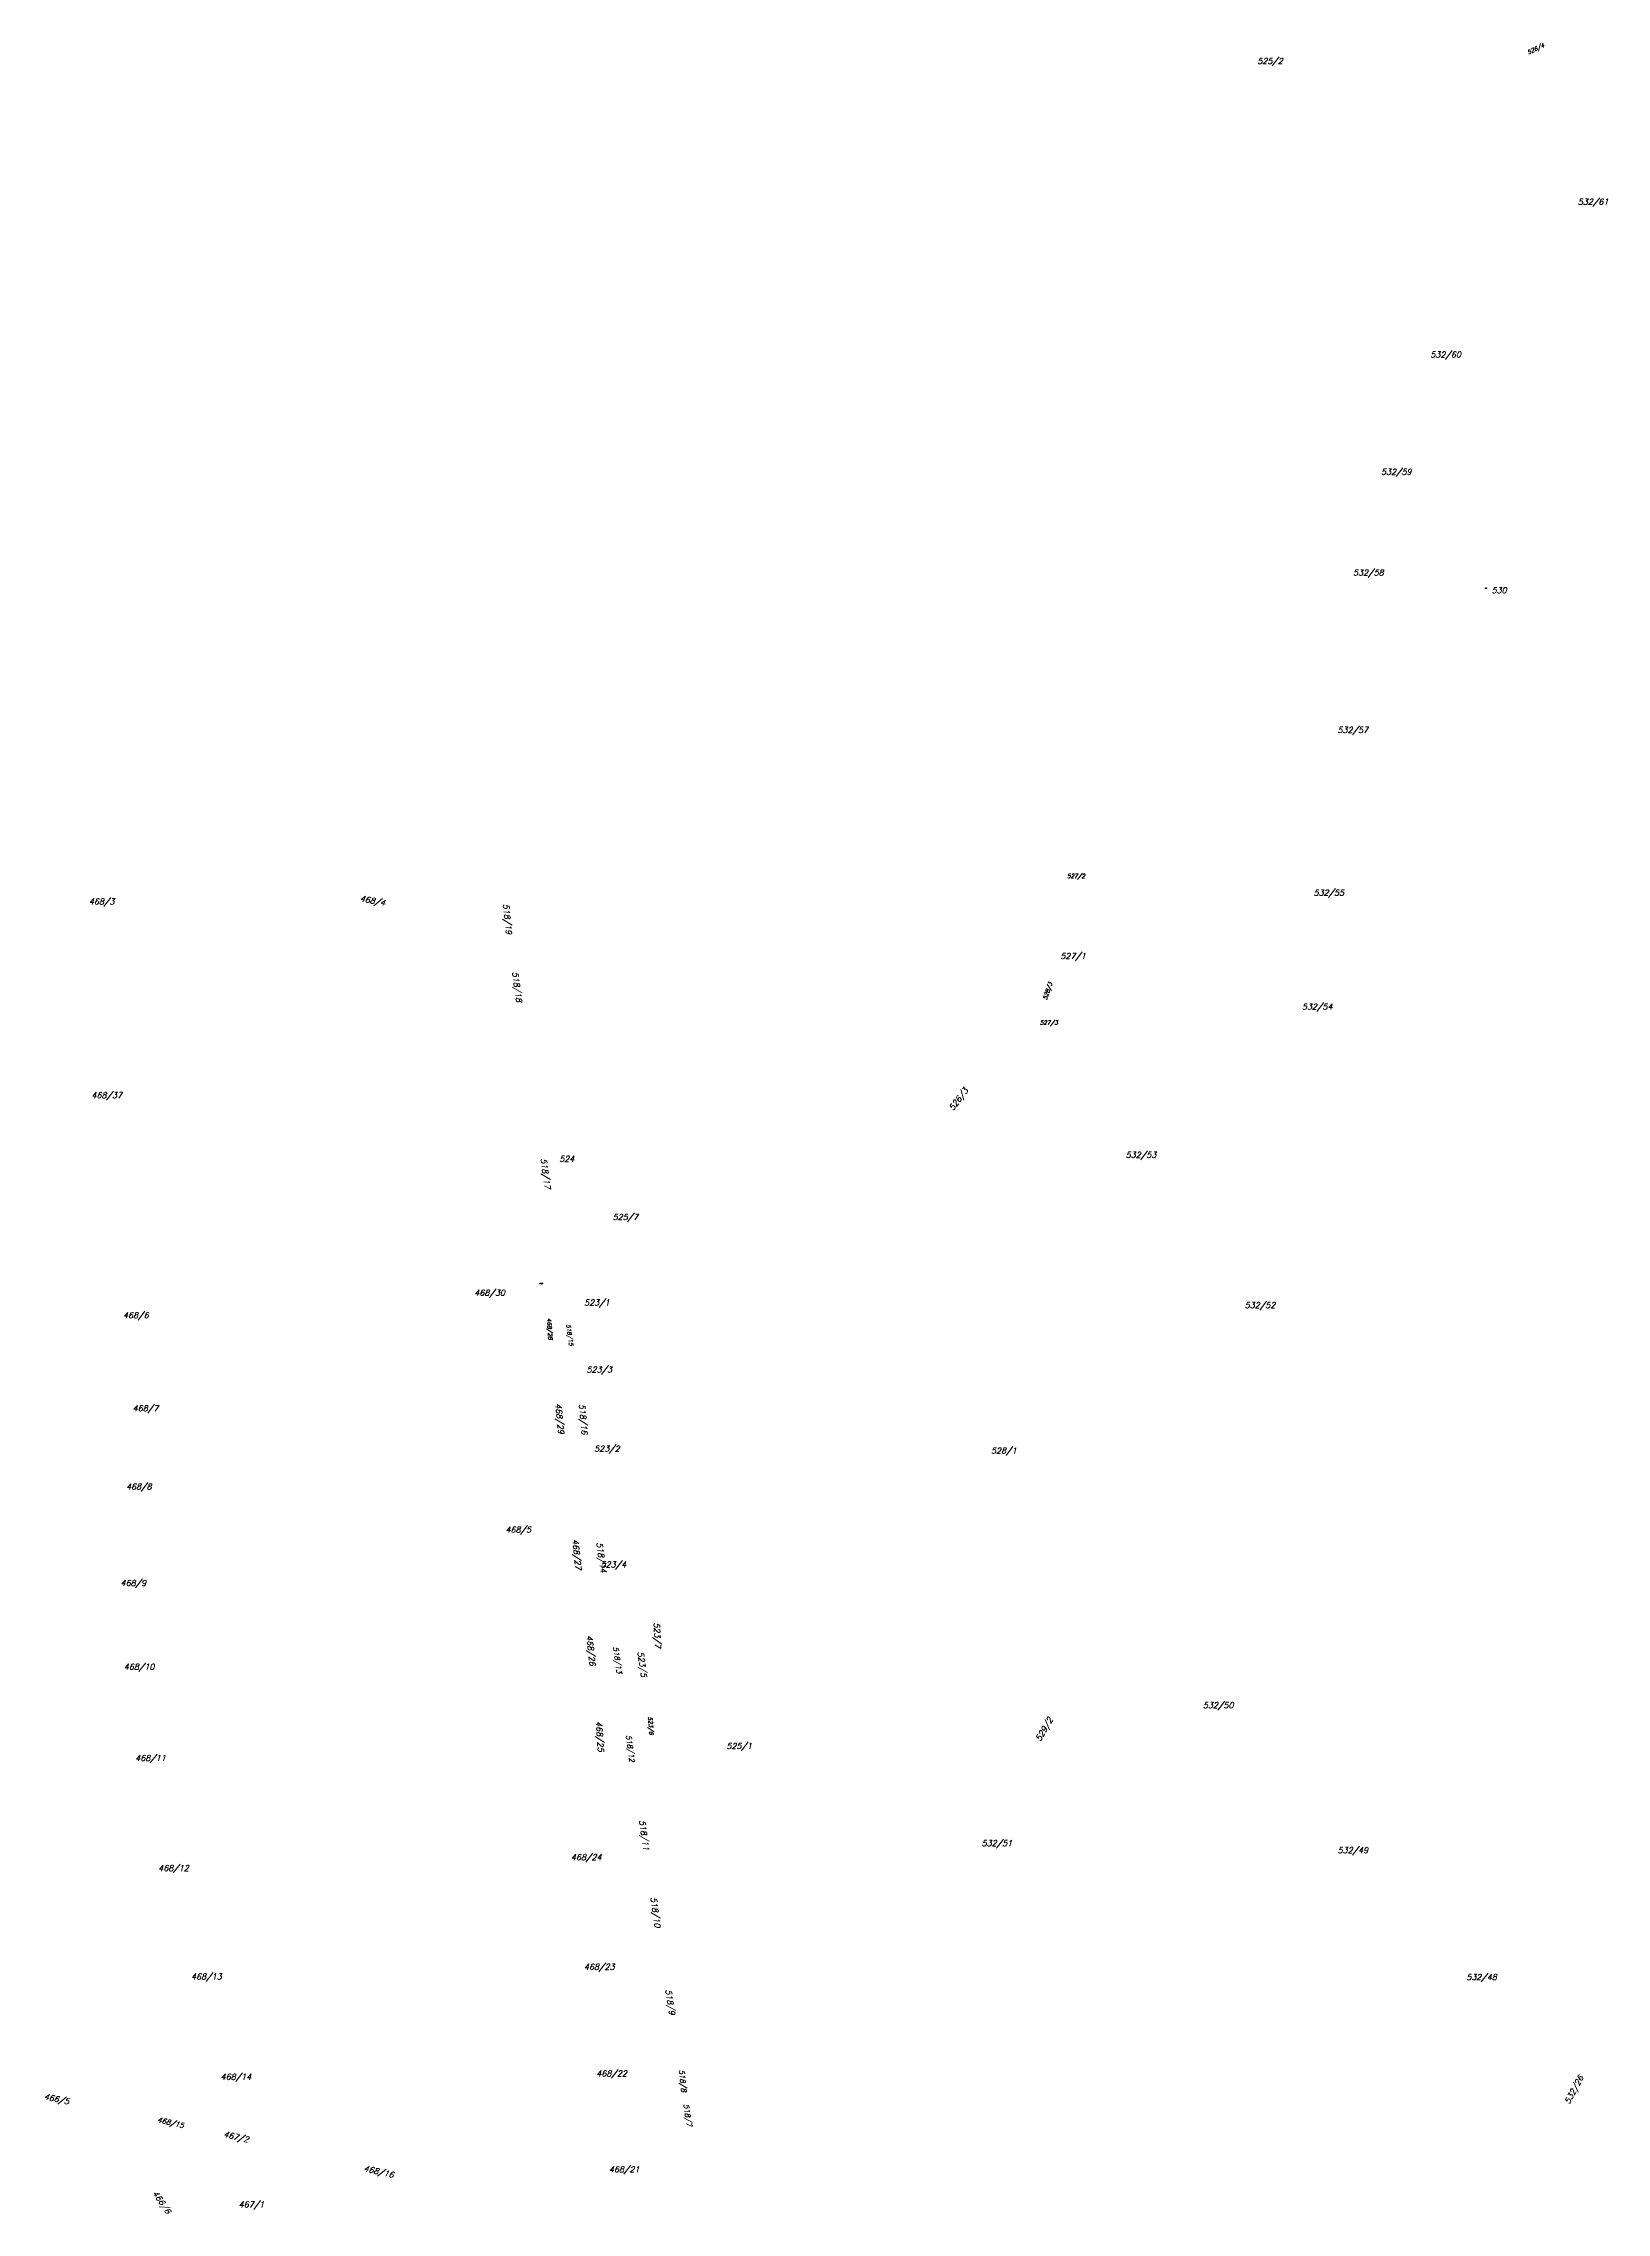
# Model space of a CAD drawing. Header units: millimetres. Extents: x -626413 to -622762, y -1174800 to -1172001.
# Drawn here: x -625467 to -625013, y -1172743 to -1172112 of the extents above; entities that cross this region are included whole.
import ezdxf
from ezdxf.enums import TextEntityAlignment as Align

# ---------------------------------------------------------------- set-up
doc = ezdxf.new("R2010")
doc.units = ezdxf.units.MM
doc.layers.add('Dobrinsko_parcelní čísla', color=7, linetype='Continuous', lineweight=0)
doc.styles.add('Style-ITALICS', font='ITALICS.shx')

msp = doc.modelspace()

# ---------------------------------------------------------------- texts
at = {"layer": 'Dobrinsko_parcelní čísla', "color": 7, "linetype": 'Continuous', "lineweight": 0, "style": 'Style-ITALICS'}
for s, height, rotation, p in [('526/4', 1.2, 25, (-625030.61, -1172113.07)), ('468/4', 1.7, 349, (-625368.06, -1172362.92)), ('518/19', 1.7, 276, (-625332.69, -1172371.19)), ('518/18', 1.7, 278, (-625329.74, -1172390.97)), ('528/3', 1.2, 71, (-625173.8, -1172385.39)), ('526/3', 1.7, 53, (-625198.23, -1172416.66)), ('518/17', 1.7, 278, (-625321.45, -1172445.25)), ('468/30', 0.2, 359, (-625322.05, -1172472.86)), ('468/28', 1.2, 274, (-625320.4, -1172489.07)), ('518/15', 1.2, 278, (-625314.37, -1172490.84)), ('468/29', 1.7, 276, (-625317.48, -1172516.49)), ('518/16', 1.7, 275, (-625310.74, -1172516.65)), ('468/27', 1.7, 276, (-625312.51, -1172556)), ('518/14', 1.7, 278, (-625305.21, -1172556.89)), ('468/26', 1.7, 276, (-625308.41, -1172583.93)), ('523/7', 1.7, 273, (-625289.39, -1172578.75)), ('518/13', 1.5, 278, (-625300.52, -1172586.2)), ('523/5', 1.7, 278, (-625293.45, -1172587.23)), ('468/25', 1.7, 274, (-625305.98, -1172608.91)), ('523/6', 1.2, 274, (-625291.03, -1172603.93)), ('529/2', 1.7, 60, (-625173.63, -1172599.58)), ('518/12', 1.5, 278, (-625296.78, -1172611.9)), ('518/11', 1.7, 278, (-625292.79, -1172637.67)), ('518/10', 1.7, 278, (-625289.47, -1172660.09)), ('518/9', 1.7, 279, (-625285.22, -1172685.49)), ('518/8', 1.5, 276, (-625281.73, -1172707.9)), ('466/5', 1.7, 348, (-625460.01, -1172711.5)), ('532/26', 1.7, 62, (-625019.29, -1172703.66)), ('468/15', 1.5, 347, (-625426.64, -1172718.36)), ('518/7', 1.5, 279, (-625280.1, -1172717.91)), ('467/2', 1.7, 347, (-625407.82, -1172722.56)), ('468/16', 1.7, 347, (-625365.62, -1172732.82)), ('466/6', 1.7, 304, (-625431.5, -1172743.43))]:
    msp.add_text(s, height=height, rotation=rotation, dxfattribs=at).set_placement(p, align=Align.RIGHT)
for s, height, p in [('525/2', 1.7, (-625106.79, -1172118.05)), ('532/61', 1.7, (-625012.11, -1172158.97)), ('532/60', 1.7, (-625055.01, -1172203.42)), ('532/59', 1.7, (-625069.34, -1172237.51)), ('532/58', 1.7, (-625077.48, -1172266.83)), ('530', 0.2, (-625047.48, -1172270.59)), ('530', 1.7, (-625041.7, -1172271.97)), ('532/57', 1.7, (-625082.02, -1172312.58)), ('527/2', 1.2, (-625164.35, -1172354.83)), ('468/3', 1.7, (-625446.65, -1172362.5)), ('532/55', 1.7, (-625088.98, -1172359.92)), ('527/1', 1.7, (-625164.08, -1172378.33)), ('532/54', 1.7, (-625092.37, -1172393.06)), ('527/3', 1.2, (-625172.26, -1172397.44)), ('468/37', 1.7, (-625444.44, -1172418.8)), ('524', 1.7, (-625312.91, -1172437.34)), ('532/53', 1.7, (-625143.61, -1172436.15)), ('525/7', 1.7, (-625294.31, -1172454.23)), ('468/30', 1.7, (-625333.07, -1172476.25)), ('468/6', 1.7, (-625436.71, -1172482.83)), ('523/1', 1.7, (-625302.6, -1172479.11)), ('532/52', 1.7, (-625109, -1172479.88)), ('523/3', 1.7, (-625301.91, -1172498.62)), ('468/7', 1.7, (-625433.9, -1172509.86)), ('523/2', 1.7, (-625299.68, -1172521.61)), ('528/1', 1.7, (-625184.24, -1172522.17)), ('468/8', 1.7, (-625435.83, -1172532.64)), ('468/5', 1.7, (-625325.47, -1172545.15)), ('523/4', 1.7, (-625297.81, -1172555.29)), ('468/9', 1.7, (-625437.43, -1172560.68)), ('468/10', 1.7, (-625435.03, -1172585.02)), ('532/50', 1.7, (-625121.17, -1172596.22)), ('525/1', 1.7, (-625261.22, -1172608.06)), ('468/11', 1.7, (-625431.7, -1172611.58)), ('468/24', 1.7, (-625304.97, -1172640.42)), ('532/51', 1.7, (-625185.52, -1172636.33)), ('532/49', 1.7, (-625081.98, -1172638.39)), ('468/12', 1.7, (-625425.01, -1172643.59)), ('468/23', 1.7, (-625301.19, -1172672.32)), ('468/13', 1.7, (-625415.46, -1172675.12)), ('532/48', 1.7, (-625044.57, -1172675.27)), ('468/14', 1.7, (-625406.86, -1172704.27)), ('468/22', 1.7, (-625297.58, -1172703.31)), ('468/21', 1.7, (-625293.93, -1172731.2)), ('467/1', 1.7, (-625403.08, -1172741.41))]:
    msp.add_text(s, height=height, dxfattribs=at).set_placement(p, align=Align.RIGHT)

doc.saveas('drawing.dxf')
